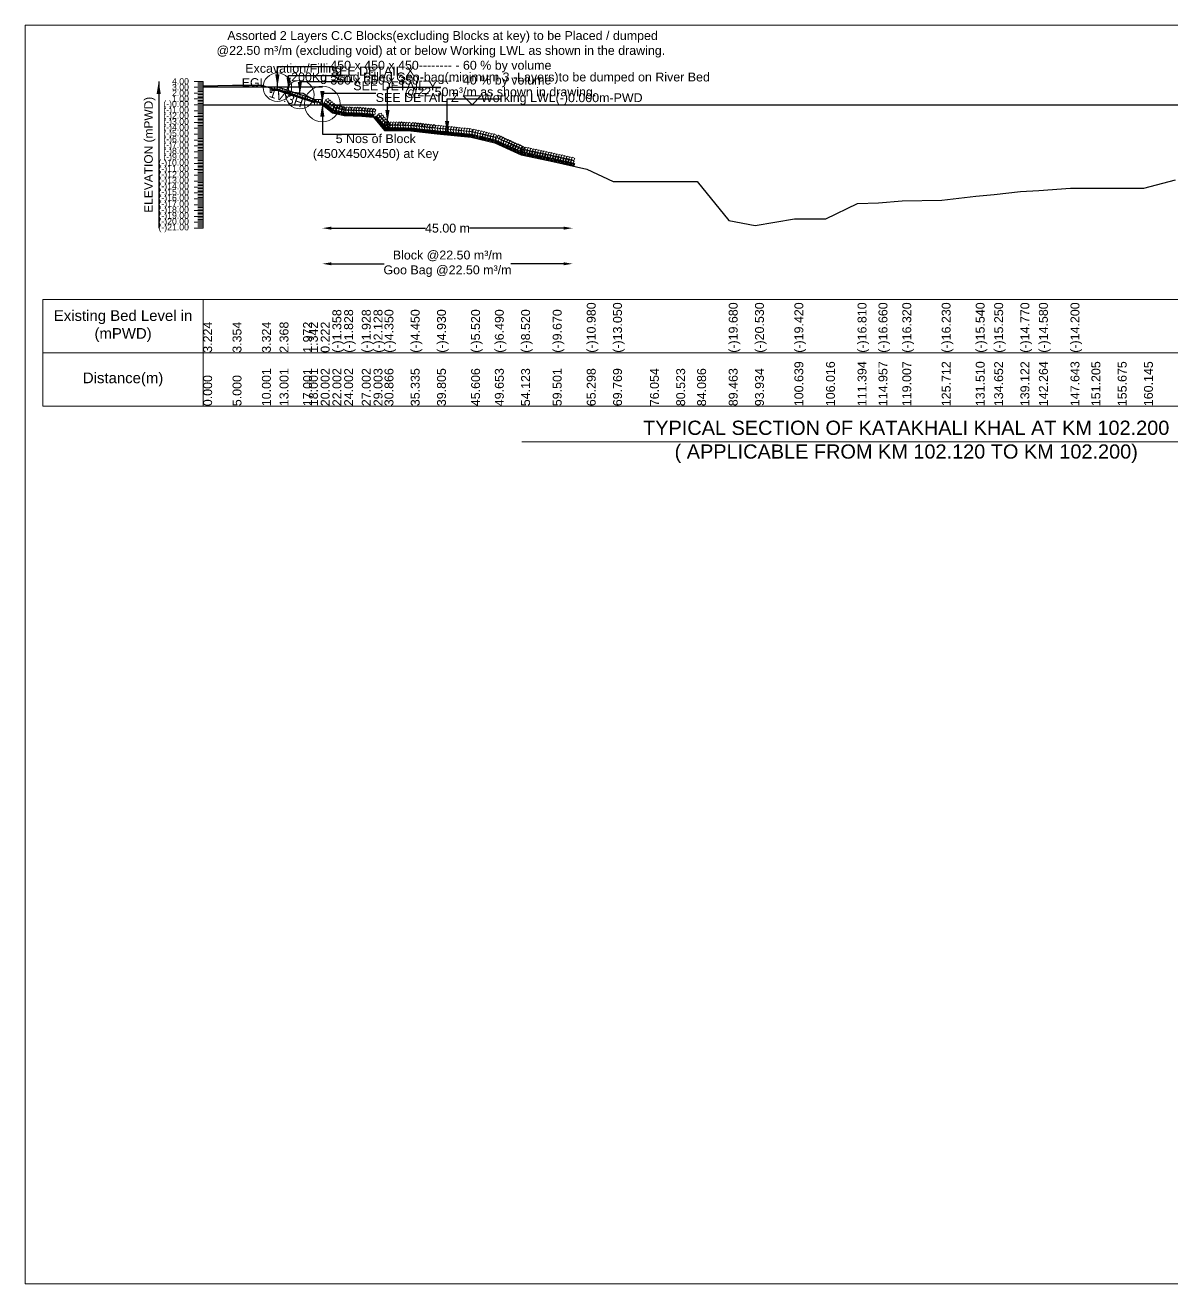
# Model space of a CAD drawing. Header units: inches. Extents: x 89000 to 845000, y -7071 to 31.
# Drawn here: x 415000 to 421441, y -7071 to 0 of the extents above; entities that cross this region are included whole.
import ezdxf

# ---------------------------------------------------------------- set-up
doc = ezdxf.new("R2010")
doc.units = ezdxf.units.IN
doc.header["$LTSCALE"] = 7
doc.header["$MEASUREMENT"] = 0
for name, color, linetype, lineweight in [('Cross section Data Border', 7, 'Continuous', 9), ('Cross Section Labels', 7, 'Continuous', 9), ('Existing_Bed_Level for Xsection', 7, 'Continuous', 25), ('Long Section Labels', 7, 'Continuous', 9)]:
    doc.layers.add(name, color=color, linetype=linetype, lineweight=lineweight)
doc.styles.get("Standard").update_dxf_attribs({"font": 'arial.ttf'})
doc.dimstyles.new('Appron Lebeling Style', dxfattribs={"dimtxt": 50, "dimasz": 50, "dimexe": 0.18, "dimexo": 0.0625, "dimgap": 0.09, "dimtad": 0, "dimtih": 1, "dimtoh": 1, "dimdec": 4, "dimzin": 0, "dimdsep": 46, "dimtxsty": 'Standard', "dimcen": 0.09, "dimse1": 1, "dimse2": 1, "dimadec": 0, "dimazin": 0, "dimtfac": 1, "dimtdec": 4, "dimtofl": 0, "dimtmove": 0, "dimatfit": 3, "dimfxl": 1, "dimtolj": 1, "dimtzin": 0, "dimarcsym": 0})
doc.dimstyles.get("Standard").update_dxf_attribs({"dimtxt": 0.18, "dimasz": 0.18, "dimexe": 0.18, "dimexo": 0.0625, "dimgap": 0.09, "dimtad": 0, "dimtih": 1, "dimtoh": 1, "dimdec": 4, "dimzin": 0, "dimdsep": 46, "dimtxsty": 'Standard', "dimcen": 0.09, "dimadec": 0, "dimazin": 0, "dimtfac": 1, "dimtdec": 4, "dimtofl": 0, "dimtmove": 0, "dimatfit": 3, "dimfxl": 1, "dimtolj": 1, "dimtzin": 0, "dimarcsym": 0})

# ---------------------------------------------------------------- blocks, each defined once
blk = doc.blocks.new('*D303')
at = {"layer": 'Cross Section Labels', "color": 0, "lineweight": -2, "transparency": 16777216}
for p, q in [((416719.3, -1140.5), (417248.8, -1140.5)), ((418025.4, -1140.5), (417496, -1140.5))]:
    blk.add_line(p, q, dxfattribs=at)
at = {"layer": 'Cross Section Labels', "color": 0, "transparency": 16777216}
for points in [[(416719.3, -1132.2), (416719.3, -1148.8), (416669.3, -1140.5)], [(418025.4, -1132.2), (418025.4, -1148.8), (418075.4, -1140.5)]]:
    blk.add_solid(points, dxfattribs=at)
at = {"layer": 'Defpoints', "color": 0, "transparency": 16777216}
for p in [(416669.3, -447.5), (418075.4, -791.9), (418075.4, -1140.5)]:
    blk.add_point(p, dxfattribs=at)
at = {"layer": 'Cross Section Labels', "color": 0, "transparency": 16777216, "insert": (417372.4, -1140.5), "char_height": 50, "attachment_point": 5}
blk.add_mtext('\\A1;45.00 m', dxfattribs=at)
blk = doc.blocks.new('*D304')
at = {"layer": 'Cross Section Labels', "color": 0, "lineweight": -2, "transparency": 16777216}
for p, q in [((416719.3, -1340.5), (417016.7, -1340.5)), ((418025.4, -1340.5), (417728, -1340.5))]:
    blk.add_line(p, q, dxfattribs=at)
at = {"layer": 'Cross Section Labels', "color": 0, "transparency": 16777216}
for points in [[(416719.3, -1332.2), (416719.3, -1348.8), (416669.3, -1340.5)], [(418025.4, -1332.2), (418025.4, -1348.8), (418075.4, -1340.5)]]:
    blk.add_solid(points, dxfattribs=at)
at = {"layer": 'Defpoints', "color": 0, "transparency": 16777216}
for p in [(416669.3, -447.5), (418075.4, -791.9), (418075.4, -1340.5)]:
    blk.add_point(p, dxfattribs=at)
at = {"layer": 'Cross Section Labels', "color": 0, "transparency": 16777216, "insert": (417372.4, -1340.5), "char_height": 50, "attachment_point": 5}
blk.add_mtext('\\A1;Block @22.50 m³/m ^JGoo Bag @22.50 m³/m ', dxfattribs=at)

msp = doc.modelspace()

# ---------------------------------------------------------------- linework, layer by layer
at = {"layer": 'Cross section Data Border'}
msp.add_lwpolyline([(415100, -1540.51), (423998.43778, -1540.51), (423998.43778, -2140.51), (415100, -2140.51)], close=True, dxfattribs=at)
for points in [[(416000, -1540.51), (416000, -2140.51)], [(415100, -1840.51), (423998.43778, -1840.51)]]:
    msp.add_lwpolyline(points, dxfattribs=at)
at = {"layer": 'Cross Section Labels'}
for points in [[(415000, 0), (425000, 0), (425000, -7071), (415000, -7071)], [(417510.32889, -447.51), (417560.32889, -397.51), (417460.32889, -397.51)]]:
    msp.add_lwpolyline(points, close=True, dxfattribs=at)
msp.add_lwpolyline([(417789.21889, -2340.51), (419949.21889, -2340.51), (422109.21889, -2340.51)], dxfattribs=at)
for centre, radius in [((416416.87889, -348.51), 80), ((416543.10389, -390.585), 80), ((416669.32889, -442.56), 100)]:
    msp.add_circle(centre, radius, dxfattribs=at)
at = {"layer": 'Existing_Bed_Level for Xsection'}
for points in [[(416000, -341.118), (416165.01514, -336.828), (416330.02728, -337.818), (416429.03299, -369.366), (416561.04886, -382.434), (416594.04514, -403.224), (416660.05457, -440.184), (416726.061, -492.324), (416792.07043, -507.834), (416891.07614, -511.134), (416957.08258, -517.734), (417018.59112, -591.06), (417166.06177, -594.36), (417313.5571, -610.2), (417504.98613, -629.67), (417638.54596, -661.68), (417786.04509, -728.67), (417963.54259, -766.62), (418154.84164, -809.85), (418302.37414, -878.16), (418509.77079, -878.16), (418657.26882, -878.16), (418774.85378, -878.16), (418952.28961, -1096.95), (419099.81002, -1125), (419321.10063, -1088.37), (419498.53567, -1088.37), (419675.99732, -1002.24), (419793.58303, -997.29), (419927.23056, -986.07), (420148.4854, -983.1), (420339.83019, -960.33), (420443.50982, -950.76), (420591.02861, -934.92), (420694.72779, -928.65), (420872.2052, -916.11), (420989.75564, -916.11), (421137.27531, -916.11), (421284.79836, -916.11), (421462.24278, -868.59)], [(416669.32889, -348.51), (416000, -348.51)], [(416632.20389, -420.285), (416418.403, -349.01804), (416416.87889, -348.51), (416415.27234, -348.51), (416385.57234, -348.51)], [(416385.57234, -358.41), (416415.27234, -358.41), (416632.20389, -430.72052)], [(416385.57234, -361.71), (416414.73682, -361.71), (416627.58682, -432.66)], [(416385.57234, -365.01), (416414.20131, -365.01), (416624.77889, -435.20253)], [(416000, -447.51), (423898.43778, -447.51)]]:
    msp.add_lwpolyline(points, dxfattribs=at)
at = {"layer": 'Long Section Labels'}
for points in [[(416000, -315.51), (415950, -315.51)], [(416000, -348.51), (415950, -348.51)], [(416000, -323.76), (415970, -323.76)], [(416000, -332.01), (415970, -332.01)], [(416000, -340.26), (415970, -340.26)], [(416000, -1140.51), (416000, -1107.51), (416000, -1074.51), (416000, -1041.51), (416000, -1008.51), (416000, -975.51), (416000, -942.51), (416000, -909.51), (416000, -876.51), (416000, -843.51), (416000, -810.51), (416000, -777.51), (416000, -744.51), (416000, -711.51), (416000, -678.51), (416000, -645.51), (416000, -612.51), (416000, -579.51), (416000, -546.51), (416000, -513.51), (416000, -480.51), (416000, -447.51), (416000, -414.51), (416000, -381.51), (416000, -348.51), (416000, -315.51)], [(416000, -381.51), (415950, -381.51)], [(416000, -414.51), (415950, -414.51)], [(416000, -356.76), (415970, -356.76)], [(416000, -365.01), (415970, -365.01)], [(416000, -373.26), (415970, -373.26)], [(416000, -389.76), (415970, -389.76)], [(416000, -398.01), (415970, -398.01)], [(416000, -406.26), (415970, -406.26)], [(416000, -422.76), (415970, -422.76)], [(416000, -447.51), (415950, -447.51)], [(416000, -480.51), (415950, -480.51)], [(416000, -431.01), (415970, -431.01)], [(416000, -439.26), (415970, -439.26)], [(416000, -455.76), (415970, -455.76)], [(416000, -464.01), (415970, -464.01)], [(416000, -472.26), (415970, -472.26)], [(416000, -488.76), (415970, -488.76)], [(416000, -513.51), (415950, -513.51)], [(416000, -546.51), (415950, -546.51)], [(416000, -497.01), (415970, -497.01)], [(416000, -505.26), (415970, -505.26)], [(416000, -521.76), (415970, -521.76)], [(416000, -530.01), (415970, -530.01)], [(416000, -538.26), (415970, -538.26)], [(416000, -554.76), (415970, -554.76)], [(416000, -563.01), (415970, -563.01)], [(416000, -579.51), (415950, -579.51)], [(416000, -612.51), (415950, -612.51)], [(416000, -571.26), (415970, -571.26)], [(416000, -587.76), (415970, -587.76)], [(416000, -596.01), (415970, -596.01)], [(416000, -604.26), (415970, -604.26)], [(416000, -620.76), (415970, -620.76)], [(416000, -629.01), (415970, -629.01)], [(416000, -645.51), (415950, -645.51)], [(416000, -678.51), (415950, -678.51)], [(416000, -637.26), (415970, -637.26)], [(416000, -653.76), (415970, -653.76)], [(416000, -662.01), (415970, -662.01)], [(416000, -670.26), (415970, -670.26)], [(416000, -686.76), (415970, -686.76)], [(416000, -695.01), (415970, -695.01)], [(416000, -703.26), (415970, -703.26)], [(416000, -711.51), (415950, -711.51)], [(416000, -744.51), (415950, -744.51)], [(416000, -777.51), (415950, -777.51)], [(416000, -719.76), (415970, -719.76)], [(416000, -728.01), (415970, -728.01)], [(416000, -736.26), (415970, -736.26)], [(416000, -752.76), (415970, -752.76)], [(416000, -761.01), (415970, -761.01)], [(416000, -769.26), (415970, -769.26)], [(416000, -810.51), (415950, -810.51)], [(416000, -843.51), (415950, -843.51)], [(416000, -785.76), (415970, -785.76)], [(416000, -794.01), (415970, -794.01)], [(416000, -802.26), (415970, -802.26)], [(416000, -818.76), (415970, -818.76)], [(416000, -827.01), (415970, -827.01)], [(416000, -835.26), (415970, -835.26)], [(416000, -876.51), (415950, -876.51)], [(416000, -909.51), (415950, -909.51)], [(416000, -851.76), (415970, -851.76)], [(416000, -860.01), (415970, -860.01)], [(416000, -868.26), (415970, -868.26)], [(416000, -884.76), (415970, -884.76)], [(416000, -893.01), (415970, -893.01)], [(416000, -901.26), (415970, -901.26)], [(416000, -917.76), (415970, -917.76)], [(416000, -942.51), (415950, -942.51)], [(416000, -975.51), (415950, -975.51)], [(416000, -926.01), (415970, -926.01)], [(416000, -934.26), (415970, -934.26)], [(416000, -950.76), (415970, -950.76)], [(416000, -959.01), (415970, -959.01)], [(416000, -967.26), (415970, -967.26)], [(416000, -983.76), (415970, -983.76)], [(416000, -1008.51), (415950, -1008.51)], [(416000, -1041.51), (415950, -1041.51)], [(416000, -992.01), (415970, -992.01)], [(416000, -1000.26), (415970, -1000.26)], [(416000, -1016.76), (415970, -1016.76)], [(416000, -1025.01), (415970, -1025.01)], [(416000, -1033.26), (415970, -1033.26)], [(416000, -1049.76), (415970, -1049.76)], [(416000, -1058.01), (415970, -1058.01)], [(416000, -1074.51), (415950, -1074.51)], [(416000, -1107.51), (415950, -1107.51)], [(416000, -1066.26), (415970, -1066.26)], [(416000, -1082.76), (415970, -1082.76)], [(416000, -1091.01), (415970, -1091.01)], [(416000, -1099.26), (415970, -1099.26)], [(416000, -1115.76), (415970, -1115.76)], [(416000, -1124.01), (415970, -1124.01)], [(416000, -1140.51), (415950, -1140.51)], [(416000, -1132.26), (415970, -1132.26)]]:
    msp.add_lwpolyline(points, dxfattribs=at)
for points in [[(416385.57234, -348.51), (416375.67234, -348.51), (416375.67234, -363.36), (416385.57234, -363.36)], [(416400.42234, -348.51), (416385.57234, -348.51), (416385.57234, -358.41), (416400.42234, -358.41)], [(416415.27234, -348.51), (416400.42234, -348.51), (416400.42234, -358.41), (416415.27234, -358.41)], [(416432.49094, -353.71402), (416418.403, -349.01804), (416415.27234, -358.41), (416429.36029, -363.10598)], [(416385.57234, -363.36), (416375.67234, -363.36), (416375.67234, -378.21), (416385.57234, -378.21)], [(416446.57889, -358.41), (416432.49094, -353.71402), (416429.36029, -363.10598), (416443.44824, -367.80196)], [(416460.66684, -363.10598), (416446.57889, -358.41), (416443.44824, -367.80196), (416457.53618, -372.49795)], [(416474.75478, -367.80196), (416460.66684, -363.10598), (416457.53618, -372.49795), (416471.62413, -377.19393)], [(416488.84273, -372.49795), (416474.75478, -367.80196), (416471.62413, -377.19393), (416485.71208, -381.88991)], [(416502.93068, -377.19393), (416488.84273, -372.49795), (416485.71208, -381.88991), (416499.80002, -386.58589)], [(416517.01862, -381.88991), (416502.93068, -377.19393), (416499.80002, -386.58589), (416513.88797, -391.28188)], [(416531.10657, -386.58589), (416517.01862, -381.88991), (416513.88797, -391.28188), (416527.97592, -395.97786)], [(416545.19452, -391.28188), (416531.10657, -386.58589), (416527.97592, -395.97786), (416542.06386, -400.67384)], [(416559.28247, -395.97786), (416545.19452, -391.28188), (416542.06386, -400.67384), (416556.15181, -405.36982)], [(416573.37041, -400.67384), (416559.28247, -395.97786), (416556.15181, -405.36982), (416570.23976, -410.06581)], [(416587.45836, -405.36982), (416573.37041, -400.67384), (416570.23976, -410.06581), (416584.3277, -414.76179)], [(416601.54631, -410.06581), (416587.45836, -405.36982), (416584.3277, -414.76179), (416598.41565, -419.45777)], [(416615.63425, -414.76179), (416601.54631, -410.06581), (416598.41565, -419.45777), (416612.5036, -424.15375)], [(416629.7222, -419.45777), (416615.63425, -414.76179), (416612.5036, -424.15375), (416626.59155, -428.84973)], [(416647.05389, -417.81), (416632.20389, -417.81), (416632.20389, -432.66), (416647.05389, -432.66)], [(416661.90389, -417.81), (416647.05389, -417.81), (416647.05389, -432.66), (416661.90389, -432.66)], [(416699.94613, -429.19583), (416686.30664, -423.32328), (416680.43409, -436.96277), (416694.07358, -442.83532)], [(416709.04128, -425.57501), (416703.54373, -411.78011), (416689.74883, -417.27766), (416695.24638, -431.07257)], [(416720.69424, -434.77996), (416715.19669, -420.98505), (416701.40179, -426.4826), (416706.89934, -440.27751)], [(416639.62889, -432.66), (416624.77889, -432.66), (416624.77889, -447.51), (416639.62889, -447.51)], [(416654.47889, -432.66), (416639.62889, -432.66), (416639.62889, -447.51), (416654.47889, -447.51)], [(416669.32889, -432.66), (416654.47889, -432.66), (416654.47889, -447.51), (416669.32889, -447.51)], [(416711.59909, -438.40077), (416697.9596, -432.52822), (416692.08705, -446.16771), (416705.72654, -452.04026)], [(416723.25205, -447.60571), (416709.61256, -441.73317), (416703.74002, -455.37266), (416717.37951, -461.2452)], [(416732.34721, -443.9849), (416726.84966, -430.18999), (416713.05475, -435.68755), (416718.5523, -449.48245)], [(416734.90502, -456.81066), (416721.26553, -450.93811), (416715.39298, -464.5776), (416729.03247, -470.45015)], [(416744.00017, -453.18984), (416738.50262, -439.39494), (416724.70771, -444.89249), (416730.20526, -458.68739)], [(416746.55798, -466.0156), (416732.91849, -460.14305), (416727.04594, -473.78254), (416740.68543, -479.65509)], [(416747.9282, -463.20403), (416733.08544, -463.66757), (416733.54898, -478.51034), (416748.39174, -478.0468)], [(416754.63062, -456.06893), (416743.80338, -445.9056), (416733.64005, -456.73284), (416744.46728, -466.89617)], [(416755.65313, -462.39479), (416750.15558, -448.59988), (416736.36067, -454.09743), (416741.85823, -467.89234)], [(416762.3845, -466.60078), (416747.54174, -467.06432), (416748.00528, -481.90708), (416762.84804, -481.44354)], [(416769.08692, -459.46568), (416758.25968, -449.30234), (416748.09635, -460.12958), (416758.92358, -470.29292)], [(416776.8408, -469.99752), (416761.99804, -470.46106), (416762.46158, -485.30383), (416777.30434, -484.84029)], [(416783.54322, -462.86242), (416772.71598, -452.69909), (416762.55265, -463.52633), (416773.37988, -473.68966)], [(416791.2971, -473.39427), (416776.45434, -473.85781), (416776.91788, -488.70057), (416791.76064, -488.23703)], [(416797.99952, -466.25917), (416787.17228, -456.09583), (416777.00895, -466.92307), (416787.83619, -477.08641)], [(416804.5699, -466.39858), (416791.95921, -458.55684), (416784.11746, -471.16752), (416796.72815, -479.00927)], [(416799.39749, -474.70992), (416784.93409, -478.07631), (416788.30048, -492.53971), (416802.76388, -489.17332)], [(416819.41166, -466.89328), (416806.80097, -459.05153), (416798.95922, -471.66222), (416811.56991, -479.50397)], [(416814.23925, -475.20461), (416799.77585, -478.571), (416803.14224, -493.0344), (416817.60564, -489.66801)], [(416834.25341, -467.38798), (416821.64273, -459.54623), (416813.80098, -472.15692), (416826.41167, -479.99867)], [(416829.081, -475.69931), (416814.6176, -479.0657), (416817.98399, -493.5291), (416832.44739, -490.16271)], [(416849.09517, -467.88267), (416836.48448, -460.04093), (416828.64273, -472.65161), (416841.25342, -480.49336)], [(416843.92276, -476.19401), (416829.45936, -479.5604), (416832.82575, -494.0238), (416847.28915, -490.65741)], [(416863.93693, -468.37737), (416851.32624, -460.53562), (416843.48449, -473.14631), (416856.09518, -480.98806)], [(416858.76452, -476.6887), (416844.30112, -480.05509), (416847.66751, -494.51849), (416862.13091, -491.1521)], [(416878.77869, -468.87207), (416866.168, -461.03032), (416858.32625, -473.64101), (416870.93694, -481.48276)], [(416873.60628, -477.1834), (416859.14288, -480.54979), (416862.50927, -495.01319), (416876.97267, -491.6468)], [(416893.62045, -469.36676), (416881.00976, -461.52502), (416873.16801, -474.1357), (416885.7787, -481.97745)], [(416888.44803, -477.6781), (416873.98464, -481.04449), (416877.35103, -495.50789), (416891.81442, -492.1415)], [(416911.15997, -471.10479), (416899.09686, -462.44431), (416890.43638, -474.50742), (416902.49949, -483.1679)], [(416905.44797, -479.05496), (416890.79322, -481.45515), (416893.19341, -496.10989), (416907.84815, -493.7097)], [(416925.93629, -472.58228), (416913.87318, -463.9218), (416905.2127, -475.98491), (416917.27581, -484.64539)], [(416920.22428, -480.53244), (416905.56954, -482.93263), (416907.96972, -497.58738), (416922.62447, -495.18719)], [(416940.7126, -474.05977), (416928.64949, -465.39929), (416919.98901, -477.4624), (416932.05212, -486.12288)], [(416935.0006, -482.00993), (416920.34585, -484.41012), (416922.74604, -499.06487), (416937.40079, -496.66468)], [(416955.48892, -475.53726), (416943.42581, -466.87678), (416934.76533, -478.93989), (416946.82844, -487.60036)], [(416949.77692, -483.48742), (416935.12217, -485.88761), (416937.52236, -500.54235), (416952.1771, -498.14217)], [(416970.26523, -477.01474), (416958.20213, -468.35426), (416949.54165, -480.41737), (416961.60476, -489.07785)], [(416964.55323, -484.96491), (416949.89849, -487.3651), (416952.29867, -502.01984), (416966.95342, -499.61965)], [(417004.49948, -509.17493), (417001.91431, -494.55168), (416987.29106, -497.13686), (416989.87624, -511.76011)], [(416994.85896, -510.87566), (416982.69416, -502.35861), (416974.17712, -514.52341), (416986.34192, -523.04046)], [(417004.40261, -522.25289), (416992.2378, -513.73584), (416983.72076, -525.90065), (416995.88556, -534.41769)], [(417013.94625, -533.63012), (417001.78144, -525.11308), (416993.2644, -537.27788), (417005.4292, -545.79493)], [(417014.04313, -520.55216), (417011.45795, -505.92892), (416996.8347, -508.51409), (416999.41988, -523.13734)], [(417023.48989, -545.00735), (417011.32509, -536.49031), (417002.80804, -548.65511), (417014.97284, -557.17216)], [(417023.58677, -531.9294), (417021.00159, -517.30615), (417006.37834, -519.89132), (417008.96352, -534.51457)], [(417033.03353, -556.38459), (417020.86873, -547.86754), (417012.35168, -560.03234), (417024.51648, -568.54939)], [(417033.13041, -543.30663), (417030.54523, -528.68338), (417015.92198, -531.26856), (417018.50716, -545.8918)], [(417036.83059, -549.62887), (417024.13483, -541.92562), (417016.43157, -554.62138), (417029.12734, -562.32463)], [(417031.74946, -557.99632), (417017.32377, -561.52081), (417020.84826, -575.9465), (417035.27395, -572.422)], [(417042.57717, -567.76182), (417030.41237, -559.24477), (417021.89532, -571.40958), (417034.06012, -579.92662)], [(417042.67405, -554.68386), (417040.08887, -540.06061), (417025.46563, -542.64579), (417028.0508, -557.26904)], [(417051.67687, -549.96109), (417038.98111, -542.25784), (417031.27786, -554.9536), (417043.97362, -562.65685)], [(417046.59574, -558.32854), (417032.17005, -561.85303), (417035.69455, -576.27872), (417050.12023, -572.75422)], [(417052.21769, -566.06109), (417049.63251, -551.43784), (417035.00927, -554.02302), (417037.59444, -568.64627)], [(417066.52316, -550.29331), (417053.82739, -542.59006), (417046.12414, -555.28582), (417058.8199, -562.98907)], [(417061.44202, -558.66076), (417047.01634, -562.18525), (417050.54083, -576.61094), (417064.96652, -573.08644)], [(417081.36944, -550.62553), (417068.67368, -542.92228), (417060.97042, -555.61804), (417073.66619, -563.32129)], [(417076.28831, -558.99298), (417061.86262, -562.51747), (417065.38711, -576.94316), (417079.8128, -573.41866)], [(417096.21572, -550.95775), (417083.51996, -543.2545), (417075.81671, -555.95026), (417088.51247, -563.65351)], [(417091.13459, -559.3252), (417076.7089, -562.84969), (417080.2334, -577.27538), (417094.65908, -573.75088)], [(417111.06201, -551.28997), (417098.36624, -543.58672), (417090.66299, -556.28248), (417103.35875, -563.98573)], [(417105.98087, -559.65742), (417091.55519, -563.18191), (417095.07968, -577.6076), (417109.50537, -574.0831)], [(417125.90829, -551.62219), (417113.21253, -543.91894), (417105.50927, -556.6147), (417118.20504, -564.31795)], [(417120.82716, -559.98964), (417106.40147, -563.51413), (417109.92597, -577.93982), (417124.35165, -574.41532)], [(417140.75457, -551.95441), (417128.05881, -544.25116), (417120.35556, -556.94692), (417133.05132, -564.65017)], [(417135.67344, -560.32186), (417121.24775, -563.84635), (417124.77225, -578.27204), (417139.19794, -574.74754)], [(417155.60086, -552.28663), (417142.90509, -544.58338), (417135.20184, -557.27914), (417147.8976, -564.98239)], [(417150.51972, -560.65408), (417136.09404, -564.17857), (417139.61853, -578.60426), (417154.04422, -575.07976)], [(417170.44714, -552.61885), (417157.75138, -544.9156), (417150.04812, -557.61136), (417162.74389, -565.31461)], [(417165.36601, -560.9863), (417150.94032, -564.51079), (417154.46482, -578.93648), (417168.8905, -575.41198)], [(417188.72404, -554.72444), (417176.72468, -545.97584), (417167.97609, -557.9752), (417179.97544, -566.7238)], [(417182.95396, -562.63256), (417168.28203, -564.92535), (417170.57482, -579.59728), (417185.24675, -577.30449)], [(417203.48914, -556.31011), (417191.48978, -547.56152), (417182.74119, -559.56087), (417194.74054, -568.30947)], [(417197.71906, -564.21823), (417183.04713, -566.51102), (417185.33992, -581.18295), (417200.01185, -578.89016)], [(417218.25424, -557.89579), (417206.25488, -549.14719), (417197.50628, -561.14654), (417209.50564, -569.89514)], [(417233.01934, -559.48146), (417221.01998, -550.73286), (417212.27138, -562.73221), (417224.27074, -571.48081)], [(417247.78444, -561.06713), (417235.78508, -552.31853), (417227.03648, -564.31789), (417239.03584, -573.06648)], [(417262.54953, -562.6528), (417250.55018, -553.9042), (417241.80158, -565.90356), (417253.80094, -574.65216)], [(417277.31463, -564.23847), (417265.31528, -555.48987), (417256.56668, -567.48923), (417268.56604, -576.23783)], [(417292.07973, -565.82414), (417280.08038, -557.07555), (417271.33178, -569.0749), (417283.33113, -577.8235)], [(417306.84483, -567.40982), (417294.84548, -558.66122), (417286.09688, -570.66057), (417298.09623, -579.40917)], [(417320.83916, -566.37356), (417306.98865, -561.01766), (417301.63274, -574.86817), (417315.48326, -580.22408)], [(417335.36639, -567.83593), (417321.48598, -562.55799), (417316.20804, -576.4384), (417330.08845, -581.71634)], [(417350.14018, -569.33855), (417336.25976, -564.06061), (417330.98182, -577.94102), (417344.86223, -583.21897)], [(417364.91396, -570.84118), (417351.03355, -565.56323), (417345.7556, -579.44365), (417359.63602, -584.72159)], [(417212.48416, -565.8039), (417197.81223, -568.09669), (417200.10502, -582.76862), (417214.77695, -580.47583)], [(417227.24926, -567.38957), (417212.57733, -569.68236), (417214.87012, -584.3543), (417229.54205, -582.06151)], [(417242.01436, -568.97524), (417227.34243, -571.26804), (417229.63522, -585.93997), (417244.30715, -583.64718)], [(417256.77946, -570.56092), (417242.10752, -572.85371), (417244.40032, -587.52564), (417259.07225, -585.23285)], [(417271.54456, -572.14659), (417256.87262, -574.43938), (417259.16541, -589.11131), (417273.83735, -586.81852)], [(417286.30965, -573.73226), (417271.63772, -576.02505), (417273.93051, -590.69698), (417288.60245, -588.40419)], [(417301.07475, -575.31793), (417286.40282, -577.61072), (417288.69561, -592.28266), (417303.36754, -589.98986)], [(417315.83985, -576.9036), (417301.16792, -579.19639), (417303.46071, -593.86833), (417318.13264, -591.57554)], [(417330.42637, -578.39392), (417315.76756, -580.76917), (417318.14282, -595.42798), (417332.80163, -593.05272)], [(417345.20015, -579.89654), (417330.54135, -582.27179), (417332.9166, -596.9306), (417347.57541, -594.55535)], [(417359.97394, -581.39916), (417345.31513, -583.77442), (417347.69038, -598.43322), (417362.34919, -596.05797)], [(417374.74772, -582.90178), (417360.08891, -585.27704), (417362.46416, -599.93585), (417377.12297, -597.56059)], [(417379.68774, -572.3438), (417365.80733, -567.06586), (417360.52939, -580.94627), (417374.4098, -586.22421)], [(417389.5215, -584.40441), (417374.86269, -586.77966), (417377.23795, -601.43847), (417391.89675, -599.06321)], [(417394.46152, -573.84642), (417380.58111, -568.56848), (417375.30317, -582.44889), (417389.18358, -587.72683)], [(417404.29528, -585.90703), (417389.63647, -588.28228), (417392.01173, -602.94109), (417406.67054, -600.56584)], [(417409.2353, -575.34904), (417395.35489, -570.0711), (417390.07695, -583.95151), (417403.95736, -589.22945)], [(417419.06906, -587.40965), (417404.41025, -589.78491), (417406.78551, -604.44371), (417421.44432, -602.06846)], [(417424.00908, -576.85167), (417410.12867, -571.57372), (417404.85073, -585.45413), (417418.73114, -590.73208)], [(417433.84284, -588.91227), (417419.18404, -591.28753), (417421.55929, -605.94634), (417436.2181, -603.57108)], [(417438.78287, -578.35429), (417424.90246, -573.07635), (417419.62451, -586.95676), (417433.50492, -592.2347)], [(417448.61663, -590.41489), (417433.95782, -592.79015), (417436.33307, -607.44896), (417450.99188, -605.0737)], [(417453.55665, -579.85691), (417439.67624, -574.57897), (417434.39829, -588.45938), (417448.27871, -593.73732)], [(417463.39041, -591.91752), (417448.7316, -594.29277), (417451.10685, -608.95158), (417465.76566, -606.57633)], [(417468.33043, -581.35953), (417454.45002, -576.08159), (417449.17208, -589.962), (417463.05249, -595.23994)], [(417478.16419, -593.42014), (417463.50538, -595.79539), (417465.88064, -610.4542), (417480.53944, -608.07895)], [(417483.10421, -582.86215), (417469.2238, -577.58421), (417463.94586, -591.46462), (417477.82627, -596.74257)], [(417492.93797, -594.92276), (417478.27916, -597.29802), (417480.65442, -611.95682), (417495.31323, -609.58157)], [(417497.87799, -584.36478), (417483.99758, -579.08683), (417478.71964, -592.96725), (417492.60005, -598.24519)], [(417507.71175, -596.42538), (417493.05294, -598.80064), (417495.4282, -613.45945), (417510.08701, -611.08419)], [(417512.65178, -585.8674), (417498.77136, -580.58946), (417493.49342, -594.46987), (417507.37383, -599.74781)], [(417526.56561, -600.54768), (417511.72093, -600.94515), (417512.1184, -615.78983), (417526.96308, -615.39236)], [(417532.87062, -590.74351), (417519.81885, -583.66016), (417512.7355, -596.71192), (417525.78726, -603.79528)], [(417541.00664, -604.00873), (417526.16196, -604.40621), (417526.55944, -619.25089), (417541.40412, -618.85341)], [(417547.31165, -594.20456), (417534.25989, -587.12121), (417527.17653, -600.17297), (417540.2283, -607.25633)], [(417555.44768, -607.46978), (417540.603, -607.86726), (417541.00048, -622.71194), (417555.84516, -622.31446)], [(417561.75269, -597.66562), (417548.70093, -590.58226), (417541.61757, -603.63403), (417554.66934, -610.71738)], [(417569.88872, -610.93084), (417555.04404, -611.32831), (417555.44152, -626.17299), (417570.2862, -625.77552)], [(417576.19373, -601.12667), (417563.14197, -594.04332), (417556.05861, -607.09508), (417569.11038, -614.17844)], [(417584.32976, -614.39189), (417569.48508, -614.78936), (417569.88256, -629.63404), (417584.72724, -629.23657)], [(417590.63477, -604.58772), (417577.58301, -597.50437), (417570.49965, -610.55613), (417583.55142, -617.63949)], [(417598.7708, -617.85294), (417583.92612, -618.25042), (417584.3236, -633.0951), (417599.16827, -632.69762)], [(417605.07581, -608.04878), (417592.02405, -600.96542), (417584.94069, -614.01719), (417597.99246, -621.10054)], [(417613.21184, -621.314), (417598.36716, -621.71147), (417598.76463, -636.55615), (417613.60931, -636.15868)], [(417619.51685, -611.50983), (417606.46509, -604.42647), (417599.38173, -617.47824), (417612.4335, -624.56159)], [(417627.65288, -624.77505), (417612.8082, -625.17252), (417613.20567, -640.0172), (417628.05035, -639.61973)], [(417633.95789, -614.97088), (417620.90612, -607.88753), (417613.82277, -620.93929), (417626.87453, -628.02265)], [(417642.09392, -628.2361), (417627.24924, -628.63358), (417627.64671, -643.47826), (417642.49139, -643.08078)], [(417648.39893, -618.43194), (417635.34716, -611.34858), (417628.26381, -624.40035), (417641.31557, -631.4837)], [(417661.90206, -635.65948), (417647.25209, -633.23032), (417644.82293, -647.88029), (417659.4729, -650.30945)], [(417669.95438, -627.23125), (417658.4855, -617.79795), (417649.05219, -629.26684), (417660.52108, -638.70014)], [(417683.47522, -633.37204), (417672.00634, -623.93874), (417662.57304, -635.40763), (417674.04192, -644.84093)], [(417696.99607, -639.51283), (417685.52718, -630.07953), (417676.09388, -641.54842), (417687.56277, -650.98172)], [(417710.51691, -645.65362), (417699.04802, -636.22032), (417689.61472, -647.68921), (417701.08361, -657.12251)], [(417675.4229, -641.80027), (417660.77293, -639.37111), (417658.34377, -654.02108), (417672.99375, -656.45024)], [(417688.94375, -647.94106), (417674.29378, -645.5119), (417671.86462, -660.16188), (417686.51459, -662.59103)], [(417702.46459, -654.08185), (417687.81462, -651.65269), (417685.38546, -666.30267), (417700.03543, -668.73182)], [(417715.98543, -660.22264), (417701.33546, -657.79348), (417698.9063, -672.44346), (417713.55628, -674.87261)], [(417724.03775, -651.79441), (417712.56887, -642.36111), (417703.13557, -653.83), (417714.60445, -663.2633)], [(417731.32649, -674.18739), (417722.68026, -662.11406), (417710.60693, -670.76029), (417719.25316, -682.83362)], [(417737.55859, -657.9352), (417726.08971, -648.5019), (417716.65641, -659.97079), (417728.12529, -669.40409)], [(417744.84733, -680.32818), (417736.2011, -668.25485), (417724.12778, -676.90108), (417732.774, -688.97441)], [(417751.07944, -664.076), (417739.61055, -654.64269), (417730.17725, -666.11158), (417741.64614, -675.54488)], [(417758.36817, -686.46897), (417749.72195, -674.39564), (417737.64862, -683.04187), (417746.29485, -695.1152)], [(417764.60028, -670.21679), (417753.13139, -660.78349), (417743.69809, -672.25237), (417755.16698, -681.68567)], [(417771.88902, -692.60976), (417763.24279, -680.53643), (417751.16946, -689.18266), (417759.81569, -701.25599)], [(417778.12112, -676.35758), (417766.65224, -666.92428), (417757.21894, -678.39316), (417768.68782, -687.82646)], [(417785.40986, -698.75055), (417776.76363, -686.67722), (417764.6903, -695.32345), (417773.33653, -707.39678)], [(417791.64197, -682.49837), (417780.17308, -673.06507), (417770.73978, -684.53395), (417782.20866, -693.96725)], [(417798.9307, -704.89134), (417790.28447, -692.81802), (417778.21115, -701.46424), (417786.85738, -713.53757)], [(417805.16281, -688.63916), (417793.69392, -679.20586), (417784.26062, -690.67474), (417795.72951, -700.10804)], [(417808.06494, -705.78941), (417797.03517, -695.84625), (417787.092, -706.87602), (417798.12178, -716.81919)], [(417810.67444, -688.58002), (417797.45241, -681.8198), (417790.69219, -695.04183), (417803.91422, -701.80205)], [(417822.58674, -708.89426), (417811.55696, -698.95109), (417801.61379, -709.98086), (417812.64357, -719.92403)], [(417825.19623, -691.68486), (417811.9742, -684.92465), (417805.21399, -698.14667), (417818.43601, -704.90689)], [(417837.10853, -711.9991), (417826.07875, -702.05593), (417816.13559, -713.08571), (417827.16536, -723.02887)], [(417839.71802, -694.78971), (417826.496, -688.02949), (417819.73578, -701.25152), (417832.9578, -708.01173)], [(417851.63032, -715.10394), (417840.60054, -705.16078), (417830.65738, -716.19055), (417841.68715, -726.13372)], [(417854.23981, -697.89455), (417841.01779, -691.13433), (417834.25757, -704.35636), (417847.4796, -711.11658)], [(417868.76161, -700.9994), (417855.53958, -694.23918), (417848.77936, -707.4612), (417862.00139, -714.22142)], [(417883.2834, -704.10424), (417870.06137, -697.34402), (417863.30115, -710.56605), (417876.52318, -717.32626)], [(417897.80519, -707.20908), (417884.58316, -700.44886), (417877.82295, -713.67089), (417891.04497, -720.43111)], [(417912.32698, -710.31393), (417899.10496, -703.55371), (417892.34474, -716.77573), (417905.56676, -723.53595)], [(417926.84877, -713.41877), (417913.62675, -706.65855), (417906.86653, -719.88058), (417920.08856, -726.6408)], [(417866.15211, -718.20879), (417855.12234, -708.26562), (417845.17917, -719.29539), (417856.20894, -729.23856)], [(417880.6739, -721.31363), (417869.64413, -711.37046), (417859.70096, -722.40024), (417870.73074, -732.34341)], [(417895.1957, -724.41847), (417884.16592, -714.47531), (417874.22275, -725.50508), (417885.25253, -735.44825)], [(417909.71749, -727.52332), (417898.68771, -717.58015), (417888.74455, -728.60993), (417899.77432, -738.55309)], [(417924.23928, -730.62816), (417913.20951, -720.685), (417903.26634, -731.71477), (417914.29611, -741.65794)], [(417938.76107, -733.73301), (417927.7313, -723.78984), (417917.78813, -734.81961), (417928.8179, -744.76278)], [(417941.37057, -716.52361), (417928.14854, -709.7634), (417921.38832, -722.98542), (417934.61035, -729.74564)], [(417953.28286, -736.83785), (417942.25309, -726.89468), (417932.30992, -737.92446), (417943.3397, -747.86762)], [(417955.89236, -719.62846), (417942.67033, -712.86824), (417935.91012, -726.09027), (417949.13214, -732.85048)], [(417967.80466, -739.94269), (417956.77488, -729.99953), (417946.83171, -741.0293), (417957.86149, -750.97247)], [(417970.41415, -722.7333), (417957.19213, -715.97308), (417950.43191, -729.19511), (417963.65393, -735.95533)], [(417982.59894, -743.26727), (417971.68538, -733.19668), (417961.61479, -744.11024), (417972.52835, -754.18083)], [(417985.40812, -726.08935), (417972.2655, -719.17603), (417965.35218, -732.31866), (417978.4948, -739.23197)], [(417997.08369, -746.54056), (417986.17014, -736.46997), (417976.09955, -747.38352), (417987.0131, -757.45411)], [(417999.89287, -729.36263), (417986.75025, -722.44931), (417979.83693, -735.59194), (417992.97956, -742.50525)], [(418011.56845, -749.81384), (418000.65489, -739.74325), (417990.5843, -750.6568), (418001.49786, -760.7274)], [(418014.37763, -732.63591), (418001.235, -725.7226), (417994.32169, -738.86522), (418007.46431, -745.77854)], [(418026.0532, -753.08712), (418015.13965, -743.01653), (418005.06906, -753.93009), (418015.98261, -764.00068)], [(418028.86238, -735.9092), (418015.71976, -728.99588), (418008.80644, -742.1385), (418021.94907, -749.05182)], [(418040.53796, -756.36041), (418029.6244, -746.28981), (418019.55381, -757.20337), (418030.46737, -767.27396)], [(418043.34714, -739.18248), (418030.20451, -732.26916), (418023.2912, -745.41179), (418036.43382, -752.3251)], [(418055.02271, -759.63369), (418044.10916, -749.5631), (418034.03857, -760.47665), (418044.95212, -770.54724)], [(418057.83189, -742.45576), (418044.68927, -735.54245), (418037.77595, -748.68507), (418050.91858, -755.59839)], [(418069.50747, -762.90697), (418058.59391, -752.83638), (418048.52332, -763.74994), (418059.43688, -773.82053)], [(418072.31665, -745.72904), (418059.17402, -738.81573), (418052.26071, -751.95835), (418065.40333, -758.87167)], [(418083.99222, -766.18025), (418073.07867, -756.10966), (418063.00808, -767.02322), (418073.92163, -777.09381)], [(418086.8014, -749.00233), (418073.65878, -742.08901), (418066.74546, -755.23164), (418079.88809, -762.14495)]]:
    msp.add_lwpolyline(points, close=True, dxfattribs=at)
for centre, major_axis in [((416679.68561, -452.11645), (8.61801, -6.80757)), ((416683.16304, -447.71422), (8.61801, -6.80757)), ((416686.64046, -443.31199), (8.61801, -6.80757)), ((416696.92164, -465.73158), (8.61801, -6.80757)), ((416700.39906, -461.32935), (8.61801, -6.80757)), ((416703.87649, -456.92712), (8.61801, -6.80757)), ((416714.15767, -479.34672), (8.61801, -6.80757)), ((416717.63509, -474.94449), (8.61801, -6.80757)), ((416721.11251, -470.54226), (8.61801, -6.80757)), ((416731.16119, -490.64098), (10.69124, -2.51208)), ((416732.4444, -485.17971), (10.69124, -2.51208)), ((416733.72762, -479.71844), (10.69124, -2.51208)), ((416752.54366, -495.66515), (10.69124, -2.51208)), ((416753.82688, -490.20388), (10.69124, -2.51208)), ((416755.11009, -484.74261), (10.69124, -2.51208)), ((416775.20935, -495.22804), (10.69124, -2.51208)), ((416776.49257, -489.76677), (10.69124, -2.51208)), ((416795.20345, -493.90564), (10.9763, -0.36586)), ((416817.15606, -494.63735), (10.9763, -0.36586)), ((416839.10867, -495.36906), (10.9763, -0.36586)), ((416861.06128, -496.10077), (10.9763, -0.36586)), ((416883.01389, -496.83249), (10.9763, -0.36586)), ((416773.92614, -500.68931), (10.69124, -2.51208)), ((416794.82968, -505.11941), (10.9763, -0.36586)), ((416795.01657, -499.51253), (10.9763, -0.36586)), ((416816.78229, -505.85112), (10.9763, -0.36586)), ((416816.96917, -500.24424), (10.9763, -0.36586)), ((416838.7349, -506.58283), (10.9763, -0.36586)), ((416838.92178, -500.97595), (10.9763, -0.36586)), ((416860.68751, -507.31455), (10.9763, -0.36586)), ((416860.87439, -501.70766), (10.9763, -0.36586)), ((416882.64012, -508.04626), (10.9763, -0.36586)), ((416882.827, -502.43937), (10.9763, -0.36586)), ((416904.71918, -509.67918), (10.92791, -1.09268)), ((416905.27734, -504.09702), (10.92791, -1.09268)), ((416905.8355, -498.51485), (10.92791, -1.09268)), ((416926.57499, -511.86455), (10.92791, -1.09268)), ((416927.13315, -506.28239), (10.92791, -1.09268)), ((416927.69131, -500.70022), (10.92791, -1.09268)), ((416948.4308, -514.04992), (10.92791, -1.09268)), ((416948.98897, -508.46776), (10.92791, -1.09268)), ((416949.54713, -502.88559), (10.92791, -1.09268)), ((416967.57951, -525.88307), (7.05805, -8.4141)), ((416971.87757, -522.27769), (7.05805, -8.4141)), ((416976.17564, -518.67232), (7.05805, -8.4141)), ((416981.69561, -542.71126), (7.05805, -8.4141)), ((416985.99368, -539.10588), (7.05805, -8.4141)), ((416990.29174, -535.50051), (7.05805, -8.4141)), ((416995.81172, -559.53945), (7.05805, -8.4141)), ((417000.10978, -555.93407), (7.05805, -8.4141)), ((417004.40785, -552.3287), (7.05805, -8.4141)), ((417014.22589, -572.76226), (7.05805, -8.4141)), ((417018.52396, -569.15689), (7.05805, -8.4141)), ((417009.92782, -576.36764), (7.05805, -8.4141)), ((417023.79329, -588.37071), (10.97965, -0.2457)), ((417023.9188, -582.76211), (10.97965, -0.2457)), ((417024.04431, -577.15352), (10.97965, -0.2457)), ((417045.7526, -588.8621), (10.97965, -0.2457)), ((417045.8781, -583.2535), (10.97965, -0.2457)), ((417046.00361, -577.64491), (10.97965, -0.2457)), ((417067.7119, -589.35349), (10.97965, -0.2457)), ((417067.8374, -583.74489), (10.97965, -0.2457)), ((417067.96291, -578.1363), (10.97965, -0.2457)), ((417089.6712, -589.84488), (10.97965, -0.2457)), ((417089.79671, -584.23628), (10.97965, -0.2457)), ((417089.92221, -578.62769), (10.97965, -0.2457)), ((417111.6305, -590.33627), (10.97965, -0.2457)), ((417111.75601, -584.72768), (10.97965, -0.2457)), ((417111.88152, -579.11908), (10.97965, -0.2457)), ((417133.58981, -590.82766), (10.97965, -0.2457)), ((417133.71531, -585.21907), (10.97965, -0.2457)), ((417133.84082, -579.61047), (10.97965, -0.2457)), ((417155.54911, -591.31905), (10.97965, -0.2457)), ((417155.67462, -585.71046), (10.97965, -0.2457)), ((417155.80012, -580.10186), (10.97965, -0.2457)), ((417177.68293, -592.7869), (10.91961, -1.17269)), ((417178.28196, -587.20898), (10.91961, -1.17269)), ((417178.88099, -581.63105), (10.91961, -1.17269)), ((417199.52215, -595.13229), (10.91961, -1.17269)), ((417200.12118, -589.55436), (10.91961, -1.17269)), ((417200.72021, -583.97644), (10.91961, -1.17269)), ((417221.36137, -597.47767), (10.91961, -1.17269)), ((417221.9604, -591.89975), (10.91961, -1.17269)), ((417222.55943, -586.32182), (10.91961, -1.17269)), ((417243.20059, -599.82306), (10.91961, -1.17269)), ((417243.79962, -594.24513), (10.91961, -1.17269)), ((417244.39865, -588.66721), (10.91961, -1.17269)), ((417265.03981, -602.16844), (10.91961, -1.17269)), ((417265.63884, -596.59052), (10.91961, -1.17269)), ((417266.23788, -591.01259), (10.91961, -1.17269)), ((417286.87903, -604.51383), (10.91961, -1.17269)), ((417287.47807, -598.9359), (10.91961, -1.17269)), ((417288.0771, -593.35798), (10.91961, -1.17269)), ((417308.71826, -606.85921), (10.91961, -1.17269)), ((417309.31729, -601.28129), (10.91961, -1.17269)), ((417309.91632, -595.70336), (10.91961, -1.17269)), ((417330.55161, -609.10902), (10.92603, -1.11127)), ((417331.11927, -603.52781), (10.92603, -1.11127)), ((417331.68693, -597.94661), (10.92603, -1.11127)), ((417352.40368, -611.33156), (10.92603, -1.11127)), ((417352.97133, -605.75036), (10.92603, -1.11127)), ((417353.53899, -600.16915), (10.92603, -1.11127)), ((417374.25574, -613.55411), (10.92603, -1.11127)), ((417374.8234, -607.9729), (10.92603, -1.11127)), ((417375.39106, -602.3917), (10.92603, -1.11127)), ((417396.10781, -615.77666), (10.92603, -1.11127)), ((417396.67546, -610.19545), (10.92603, -1.11127)), ((417397.24312, -604.61424), (10.92603, -1.11127)), ((417417.95987, -617.9992), (10.92603, -1.11127)), ((417418.52753, -612.41799), (10.92603, -1.11127)), ((417419.09519, -606.83679), (10.92603, -1.11127)), ((417439.81194, -620.22175), (10.92603, -1.11127)), ((417440.37959, -614.64054), (10.92603, -1.11127)), ((417440.94725, -609.05933), (10.92603, -1.11127)), ((417461.664, -622.44429), (10.92603, -1.11127)), ((417462.23166, -616.86308), (10.92603, -1.11127)), ((417462.79931, -611.28188), (10.92603, -1.11127)), ((417483.51606, -624.66684), (10.92603, -1.11127)), ((417484.08372, -619.08563), (10.92603, -1.11127)), ((417484.65138, -613.50442), (10.92603, -1.11127)), ((417505.73584, -626.96525), (10.67995, -2.55964)), ((417507.04335, -621.50974), (10.67995, -2.55964)), ((417508.35086, -616.05424), (10.67995, -2.55964)), ((417527.09575, -632.08453), (10.67995, -2.55964)), ((417528.40325, -626.62903), (10.67995, -2.55964)), ((417529.71076, -621.17352), (10.67995, -2.55964)), ((417548.45565, -637.20381), (10.67995, -2.55964)), ((417549.76316, -631.74831), (10.67995, -2.55964)), ((417551.07066, -626.2928), (10.67995, -2.55964)), ((417571.12306, -636.86759), (10.67995, -2.55964)), ((417572.43057, -631.41209), (10.67995, -2.55964)), ((417593.79047, -636.53137), (10.67995, -2.55964)), ((417569.81555, -642.32309), (10.67995, -2.55964)), ((417591.17545, -647.44237), (10.67995, -2.55964)), ((417592.48296, -641.98687), (10.67995, -2.55964)), ((417612.53535, -652.56166), (10.67995, -2.55964)), ((417613.84286, -647.10615), (10.67995, -2.55964)), ((417615.15037, -641.65065), (10.67995, -2.55964)), ((417633.89525, -657.68094), (10.67995, -2.55964)), ((417635.20276, -652.22543), (10.67995, -2.55964)), ((417636.51027, -646.76993), (10.67995, -2.55964)), ((417654.73826, -665.95335), (9.99941, -4.54146)), ((417657.05811, -660.84547), (9.99941, -4.54146)), ((417659.37797, -655.7376), (9.99941, -4.54146)), ((417674.73709, -675.03626), (9.99941, -4.54146)), ((417677.05694, -669.92839), (9.99941, -4.54146)), ((417679.3768, -664.82051), (9.99941, -4.54146)), ((417694.73592, -684.11917), (9.99941, -4.54146)), ((417697.05577, -679.0113), (9.99941, -4.54146)), ((417699.37563, -673.90342), (9.99941, -4.54146)), ((417714.73475, -693.20208), (9.99941, -4.54146)), ((417717.0546, -688.09421), (9.99941, -4.54146)), ((417719.37445, -682.98633), (9.99941, -4.54146)), ((417734.73357, -702.28499), (9.99941, -4.54146)), ((417737.05343, -697.17712), (9.99941, -4.54146)), ((417739.37328, -692.06925), (9.99941, -4.54146)), ((417754.7324, -711.36791), (9.99941, -4.54146)), ((417757.05226, -706.26003), (9.99941, -4.54146)), ((417759.37211, -701.15216), (9.99941, -4.54146)), ((417779.37094, -710.23507), (9.99941, -4.54146)), ((417774.73123, -720.45082), (9.99941, -4.54146)), ((417777.05109, -715.34294), (9.99941, -4.54146)), ((417794.71368, -727.655), (10.73967, -2.2962)), ((417795.88663, -722.16899), (10.73967, -2.2962)), ((417797.05957, -716.68298), (10.73967, -2.2962)), ((417816.19303, -732.24741), (10.73967, -2.2962)), ((417817.36597, -726.7614), (10.73967, -2.2962)), ((417818.53891, -721.27539), (10.73967, -2.2962)), ((417837.67237, -736.83982), (10.73967, -2.2962)), ((417838.84531, -731.35381), (10.73967, -2.2962)), ((417840.01825, -725.8678), (10.73967, -2.2962)), ((417859.15172, -741.43223), (10.73967, -2.2962)), ((417860.32466, -735.94622), (10.73967, -2.2962)), ((417861.4976, -730.46021), (10.73967, -2.2962)), ((417880.63106, -746.02464), (10.73967, -2.2962)), ((417881.804, -740.53863), (10.73967, -2.2962)), ((417882.97694, -735.05262), (10.73967, -2.2962)), ((417902.1104, -750.61704), (10.73967, -2.2962)), ((417903.28335, -745.13103), (10.73967, -2.2962)), ((417904.45629, -739.64502), (10.73967, -2.2962)), ((417923.58975, -755.20945), (10.73967, -2.2962)), ((417924.76269, -749.72344), (10.73967, -2.2962)), ((417925.93563, -744.23743), (10.73967, -2.2962)), ((417945.06909, -759.80186), (10.73967, -2.2962)), ((417946.24203, -754.31585), (10.73967, -2.2962)), ((417947.41497, -748.82984), (10.73967, -2.2962)), ((417966.57408, -764.42933), (10.71228, -2.42077)), ((417967.81066, -758.95731), (10.71228, -2.42077)), ((417969.04723, -753.48529), (10.71228, -2.42077)), ((417987.99864, -769.27088), (10.71228, -2.42077)), ((417989.23522, -763.79886), (10.71228, -2.42077)), ((417990.47179, -758.32684), (10.71228, -2.42077)), ((418009.42321, -774.11243), (10.71228, -2.42077)), ((418010.65978, -768.64041), (10.71228, -2.42077)), ((418011.89635, -763.16839), (10.71228, -2.42077)), ((418030.84777, -778.95398), (10.71228, -2.42077)), ((418032.08434, -773.48196), (10.71228, -2.42077)), ((418033.32091, -768.00994), (10.71228, -2.42077)), ((418053.5089, -778.32351), (10.71228, -2.42077)), ((418054.74548, -772.85149), (10.71228, -2.42077)), ((418076.17004, -777.69304), (10.71228, -2.42077)), ((418052.27233, -783.79553), (10.71228, -2.42077)), ((418073.69689, -788.63708), (10.71228, -2.42077)), ((418074.93346, -783.16506), (10.71228, -2.42077))]:
    msp.add_ellipse(centre, major_axis=major_axis, ratio=0.255, dxfattribs=at)

# ---------------------------------------------------------------- texts
at = {"layer": 'Cross section Data Border', "char_height": 60, "width": 800, "attachment_point": 5}
for s, insert in [('Existing Bed Level in (mPWD)', (415550, -1690.51)), ('Distance(m)', (415550, -1990.51))]:
    msp.add_mtext(s, dxfattribs=dict(at, insert=insert))
at = {"layer": 'Cross Section Labels'}
for s, insert, char_height, attachment_point in [(' Assorted 2 Layers C.C Blocks(excluding Blocks at key) to be Placed / dumped^J@22.50 m³/m (excluding void) at or below Working LWL as shown in the drawing.^J450 x 450 x 450-------- - 60 % by volume^J350 x 350 x 350-------- - 40 % by volume', (417335.04069, -348.51), 50, 8), ('Excavation/Filling', (416779.99139, -282.51), 50, 9), ('200Kg Sand Filled Geo-bag(minimum 3 -Layers)to be dumped on River Bed^J@22.50m³/m as shown in drawing.', (417670.24644, -414.51), 50, 8), ('SEE DETAIL X', (416716.87889, -233.01), 50, 1), ('EGL', (416355.87234, -348.51), 50, 9), ('SEE DETAIL Y', (416843.10389, -315.51), 50, 1), ('SEE DETAIL Z', (416969.32889, -381.51), 50, 1), ('Working LWL(-)0.000m-PWD', (417560.32889, -447.51), 50, 7), ('5 Nos of Block ^J(450X450X450) at Key', (416969.32889, -612.51), 50, 2), ('TYPICAL SECTION OF KATAKHALI KHAL AT KM 102.200^J( APPLICABLE FROM KM 102.120 TO KM 102.200)', (419949.21889, -2340.51), 80, 5)]:
    msp.add_mtext(s, dxfattribs=dict(at, insert=insert, char_height=char_height, attachment_point=attachment_point))
at = {"layer": 'Cross Section Labels', "insert": (416474.77363, -385.20077), "char_height": 50, "attachment_point": 2, "rotation": 341.565051177}
msp.add_mtext('1V:3H', dxfattribs=at)
at = {"layer": 'Long Section Labels', "char_height": 35, "attachment_point": 6}
for s, insert in [('4.00', (415920, -315.51)), ('3.00', (415920, -348.51)), ('(-)0.00', (415920, -447.51)), ('2.00', (415920, -381.51)), ('1.00', (415920, -414.51)), ('(-)1.00', (415920, -480.51)), ('(-)2.00', (415920, -513.51)), ('(-)3.00', (415920, -546.51)), ('(-)4.00', (415920, -579.51)), ('(-)5.00', (415920, -612.51)), ('(-)6.00', (415920, -645.51)), ('(-)7.00', (415920, -678.51)), ('(-)8.00', (415920, -711.51)), ('(-)10.00', (415920, -777.51)), ('(-)9.00', (415920, -744.51)), ('(-)11.00', (415920, -810.51)), ('(-)12.00', (415920, -843.51)), ('(-)13.00', (415920, -876.51)), ('(-)14.00', (415920, -909.51)), ('(-)15.00', (415920, -942.51)), ('(-)16.00', (415920, -975.51)), ('(-)17.00', (415920, -1008.51)), ('(-)18.00', (415920, -1041.51)), ('(-)19.00', (415920, -1074.51)), ('(-)20.00', (415920, -1107.51)), ('(-)21.00', (415920, -1140.51))]:
    msp.add_mtext(s, dxfattribs=dict(at, insert=insert))
at = {"layer": 'Long Section Labels', "rotation": 90}
for s, insert, char_height, attachment_point in [('ELEVATION (mPWD)', (415700, -728.01), 48, 5), ('(-)1.358', (416726.061, -1840.51), 50, 1), ('(-)1.828', (416792.07043, -1840.51), 50, 1), ('(-)1.928', (416891.07614, -1840.51), 50, 1), ('(-)2.128', (416957.08258, -1840.51), 50, 1), ('(-)4.350', (417018.59112, -1840.51), 50, 1), ('(-)4.450', (417166.06177, -1840.51), 50, 1), ('(-)4.930', (417313.5571, -1840.51), 50, 1), ('(-)5.520', (417504.98613, -1840.51), 50, 1), ('(-)6.490', (417638.54596, -1840.51), 50, 1), ('(-)8.520', (417786.04509, -1840.51), 50, 1), ('(-)9.670', (417963.54259, -1840.51), 50, 1), ('(-)10.980', (418154.84164, -1840.51), 50, 1), ('(-)13.050', (418302.37414, -1840.51), 50, 1), ('(-)13.050', (418302.37414, -1840.51), 50, 1), ('(-)13.050', (418302.37414, -1840.51), 50, 1), ('(-)13.050', (418302.37414, -1840.51), 50, 1), ('(-)19.680', (418952.28961, -1840.51), 50, 1), ('(-)20.530', (419099.81002, -1840.51), 50, 1), ('(-)19.420', (419321.10063, -1840.51), 50, 1), ('(-)19.420', (419321.10063, -1840.51), 50, 1), ('(-)16.810', (419675.99732, -1840.51), 50, 1), ('(-)16.660', (419793.58303, -1840.51), 50, 1), ('(-)16.320', (419927.23056, -1840.51), 50, 1), ('(-)16.230', (420148.4854, -1840.51), 50, 1), ('(-)15.540', (420339.83019, -1840.51), 50, 1), ('(-)15.250', (420443.50982, -1840.51), 50, 1), ('(-)14.770', (420591.02861, -1840.51), 50, 1), ('(-)14.580', (420694.72779, -1840.51), 50, 1), ('(-)14.200', (420872.2052, -1840.51), 50, 1), ('(-)14.200', (420872.2052, -1840.51), 50, 1), ('(-)14.200', (420872.2052, -1840.51), 50, 1), ('(-)14.200', (420872.2052, -1840.51), 50, 1), ('3.224', (416000, -1840.51), 50, 1), ('3.354', (416165.01514, -1840.51), 50, 1), ('3.324', (416330.02728, -1840.51), 50, 1), ('2.368', (416429.03299, -1840.51), 50, 1), ('1.972', (416561.04886, -1840.51), 50, 1), ('1.342', (416594.04514, -1840.51), 50, 1), ('0.222', (416660.05457, -1840.51), 50, 1), ('100.639', (419321.10063, -2140.51), 50, 1), ('106.016', (419498.53567, -2140.51), 50, 1), ('111.394', (419675.99732, -2140.51), 50, 1), ('114.957', (419793.58303, -2140.51), 50, 1), ('119.007', (419927.23056, -2140.51), 50, 1), ('125.712', (420148.4854, -2140.51), 50, 1), ('131.510', (420339.83019, -2140.51), 50, 1), ('134.652', (420443.50982, -2140.51), 50, 1), ('139.122', (420591.02861, -2140.51), 50, 1), ('142.264', (420694.72779, -2140.51), 50, 1), ('147.643', (420872.2052, -2140.51), 50, 1), ('151.205', (420989.75564, -2140.51), 50, 1), ('155.675', (421137.27531, -2140.51), 50, 1), ('160.145', (421284.79836, -2140.51), 50, 1), ('0.000', (416000, -2140.51), 50, 1), ('5.000', (416165.01514, -2140.51), 50, 1), ('10.001', (416330.02728, -2140.51), 50, 1), ('13.001', (416429.03299, -2140.51), 50, 1), ('17.001', (416561.04886, -2140.51), 50, 1), ('18.001', (416594.04514, -2140.51), 50, 1), ('20.002', (416660.05457, -2140.51), 50, 1), ('22.002', (416726.061, -2140.51), 50, 1), ('24.002', (416792.07043, -2140.51), 50, 1), ('27.002', (416891.07614, -2140.51), 50, 1), ('29.003', (416957.08258, -2140.51), 50, 1), ('30.866', (417018.59112, -2140.51), 50, 1), ('35.335', (417166.06177, -2140.51), 50, 1), ('39.805', (417313.5571, -2140.51), 50, 1), ('45.606', (417504.98613, -2140.51), 50, 1), ('49.653', (417638.54596, -2140.51), 50, 1), ('54.123', (417786.04509, -2140.51), 50, 1), ('59.501', (417963.54259, -2140.51), 50, 1), ('65.298', (418154.84164, -2140.51), 50, 1), ('69.769', (418302.37414, -2140.51), 50, 1), ('76.054', (418509.77079, -2140.51), 50, 1), ('80.523', (418657.26882, -2140.51), 50, 1), ('84.086', (418774.85378, -2140.51), 50, 1), ('89.463', (418952.28961, -2140.51), 50, 1), ('93.934', (419099.81002, -2140.51), 50, 1)]:
    msp.add_mtext(s, dxfattribs=dict(at, insert=insert, char_height=char_height, attachment_point=attachment_point))

# ---------------------------------------------------------------- dimensions: what is measured, and where the dimension line sits
at = {"layer": 'Cross Section Labels'}
for base, text, picture, middle in [((418075.39616, -1140.51), '45.00 m', '*D303', (417372.36253, -1140.51)), ((418075.39616, -1340.51), 'Block @22.50 m³/m ^JGoo Bag @22.50 m³/m ', '*D304', (417372.36253, -1340.51))]:
    dim = msp.add_linear_dim(base=base, p1=(416669.32889, -447.51), p2=(418075.39616, -791.89681), text=text, dimstyle='Appron Lebeling Style', dxfattribs=at)
    dim.commit()
    dim.dimension.update_dxf_attribs({"geometry": picture, "text_midpoint": middle})

# ---------------------------------------------------------------- leaders
at = {"layer": 'Cross Section Labels', "annotation_type": 0, "has_hookline": 1, "hookline_direction": 0}
for points, text_width in [([(416416.87889, -348.51), (416416.87889, -233.01), (416716.78889, -233.01)], 466.13233), ([(416479.99139, -366.5775), (416479.99139, -282.51), (416779.90139, -282.51)], 533.32196), ([(416543.10389, -390.585), (416543.10389, -315.51), (416843.01389, -315.51)], 466.03001), ([(417035.04069, -547.85043), (417035.04069, -348.51), (417334.95069, -348.51)], 2510.77763), ([(416669.32889, -442.56), (416669.32889, -381.51), (416969.23889, -381.51)], 460.91405), ([(417370.24644, -610.44627), (417370.24644, -414.51), (417670.15644, -414.51)], 2345.7367), ([(416669.32889, -442.56), (416669.32889, -612.51), (416969.23889, -612.51)], 701.90996)]:
    msp.add_leader(points, dimstyle='Standard', override={"dimasz": 72}, dxfattribs=dict(at, text_width=text_width))
at = {"layer": 'Long Section Labels'}
msp.add_leader([(415750, -315.51), (415750, -1140.51)], dimstyle='Standard', override={"dimasz": 72}, dxfattribs=at)

doc.saveas('drawing.dxf')
